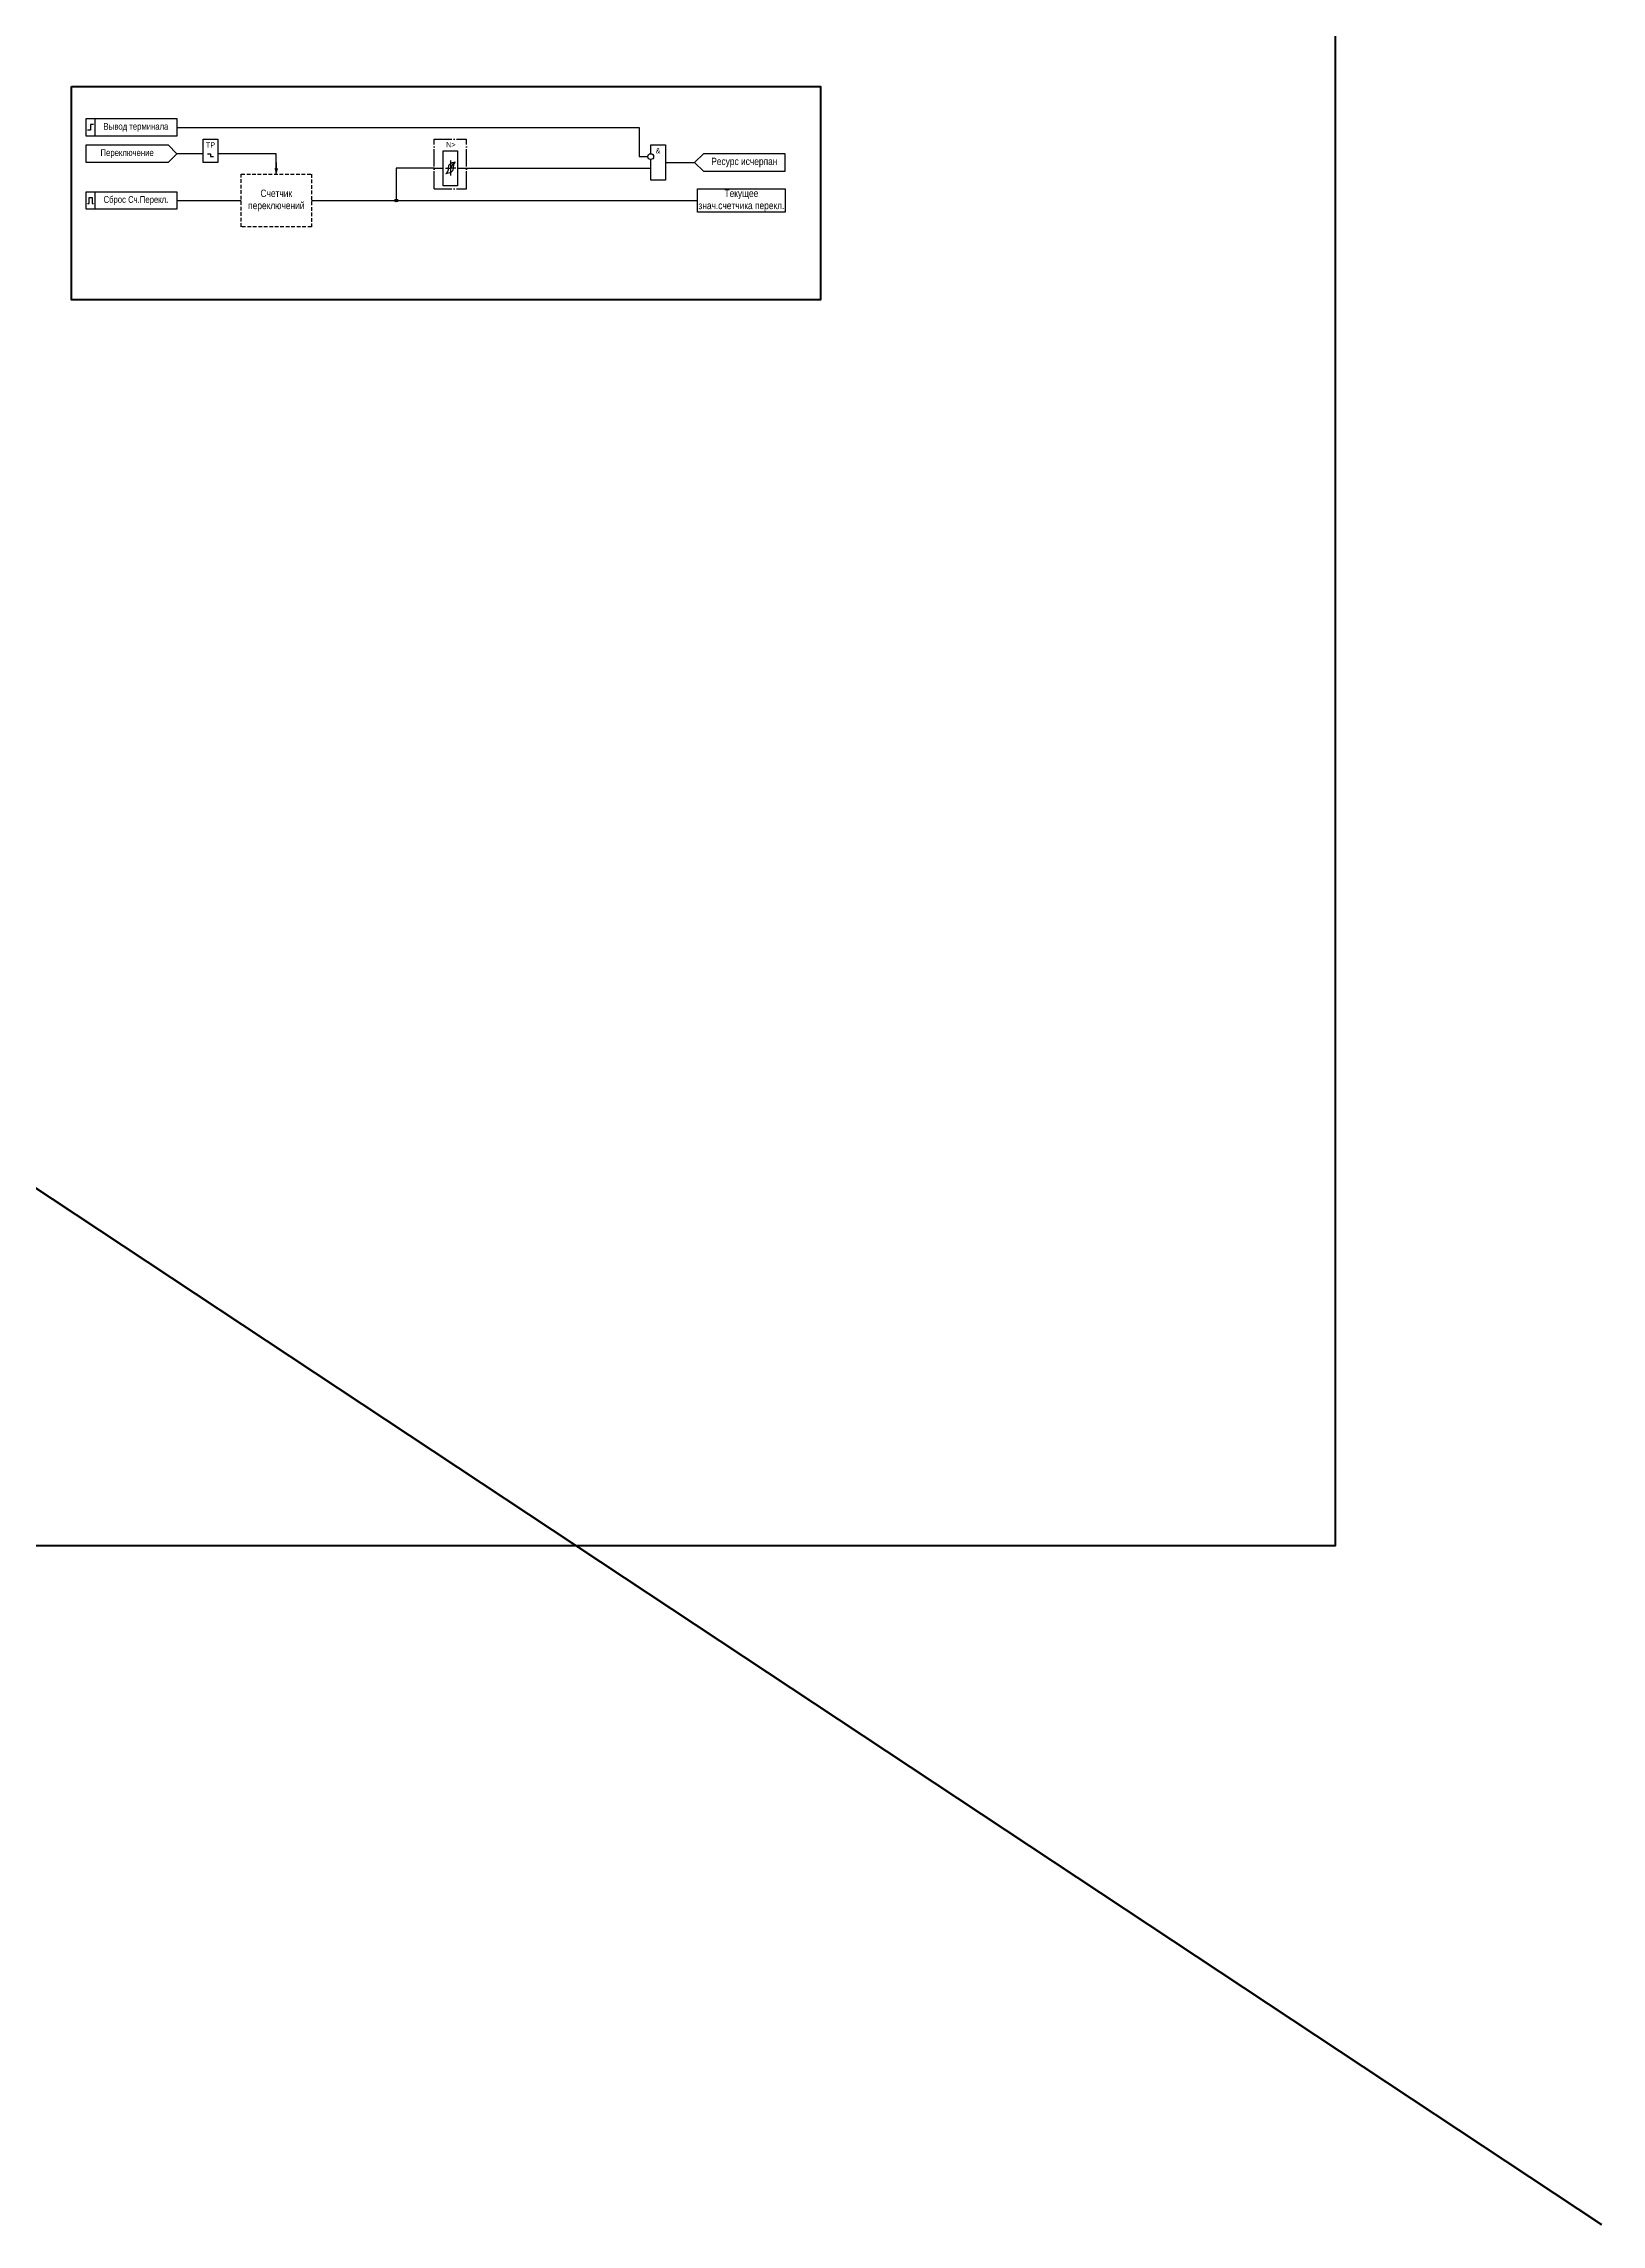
# Model space of a CAD drawing. Header units: millimetres. Extents: x -294 to 1760, y -2326 to 922.
# Drawn here: x 1227 to 1760, y -542 to 204 of the extents above; entities that cross this region are included whole.
import ezdxf
from ezdxf.enums import TextEntityAlignment as Align

# ---------------------------------------------------------------- set-up
doc = ezdxf.new("R2010")
doc.units = ezdxf.units.MM
doc.linetypes.add('ACAD_ISO04W100', pattern=[30, 24, -3, 0, -3])
doc.linetypes.add('штриховая2', pattern=[0.375, 0.25, -0.125])
for name, color, linetype in [('0 @ 1 (1)', 7, 'Continuous'), ('0 @ 1 (2)', 7, 'Continuous'), ('Основная', 7, 'Continuous')]:
    doc.layers.add(name, color=color, linetype=linetype)
doc.styles.add('1.8_Gost_RD', font='ARIALN.TTF', dxfattribs={"height": 1.8})
doc.styles.add('2.5_Gost_RD', font='ARIALN.TTF', dxfattribs={"height": 2.5})
doc.styles.add('Компонент', font='ARIALN.TTF', dxfattribs={"height": 3.5})

# ---------------------------------------------------------------- blocks, each defined once
blk = doc.blocks.new('*U1019')
at = {"ltscale": 0.25}
blk.add_line((0, 0), (3, 0), dxfattribs=at)
blk.add_lwpolyline([(2, 0, 1.3, 0, 0), (4, 0, 0, 0, 0)], format="xyseb", dxfattribs=at)
blk = doc.blocks.new('*U892')
at = {"layer": 'Основная', "linetype": 'ACAD_ISO04W100', "ltscale": 0.25}
for p, q in [((0, 0), (11, 0)), ((0, -17), (0, 0)), ((11, -17), (11, 0)), ((0, -17), (11, -17))]:
    blk.add_line(p, q, dxfattribs=at)
at = {"layer": 'Основная', "style": 'Компонент'}
blk.add_attdef('ОУ', text='', height=3.5, dxfattribs=at).set_placement((11, 0), align=Align.MIDDLE_CENTER)
blk = doc.blocks.new('Точка')
at = {"ltscale": 100}
h = blk.add_hatch(color=256, dxfattribs=at)
h.dxf.hatch_style = 1
edge = h.paths.add_edge_path()
edge.add_arc((0, 0), 0.5, 0, 360)
blk.add_circle((0, 0), 0.5, dxfattribs=at)

msp = doc.modelspace()

# ---------------------------------------------------------------- linework, layer by layer
at = {"ltscale": 100}
for p, q in [((1284.5, 165), (1285.5, 165)), ((1364, 155), (1364, 167)), ((1364, 167), (1369, 167)), ((1369, 167), (1369, 161)), ((1361, 161), (1364, 161)), ((1369, 161), (1369, 155)), ((1369, 155), (1364, 155))]:
    msp.add_line(p, q, dxfattribs=at)
at = {"color": 7, "ltscale": 100}
for p in [(1364.79, 161), (1368.42, 161)]:
    msp.add_line(p, (1366.6, 161), dxfattribs=at)
msp.add_line((1366.6, 163.72), (1366.6, 158.52))
at = {"color": 2, "lineweight": 106, "ltscale": 100}
msp.add_lwpolyline([(-294, 818), (1760, -542)], dxfattribs=at)
msp.add_lwpolyline([(-236, 710), (1669, 710), (1669, -310), (-236, -310)], close=True, dxfattribs=at)
at = {"color": 3, "lineweight": 106, "ltscale": 100}
msp.add_lwpolyline([(1237, 189), (1493, 189), (1493, 116), (1237, 116)], close=True, dxfattribs=at)
at = {"ltscale": 100}
for points in [[(1242, 178), (1245, 178), (1245, 172), (1242, 172)], [(1242, 178), (1273, 178), (1273, 172), (1242, 172)], [(1282, 171), (1287, 171), (1287, 163), (1282, 163)], [(1481, 160), (1481, 166), (1453, 166), (1450, 163), (1453, 160)], [(1242, 153), (1245, 153), (1245, 147), (1242, 147)], [(1242, 153), (1273, 153), (1273, 147), (1242, 147)], [(1451, 154), (1481, 154), (1481, 146), (1451, 146)]]:
    msp.add_lwpolyline(points, close=True, dxfattribs=at)
at = {"lineweight": 30, "ltscale": 100}
for points in [[(1244.5, 176), (1243.5, 176), (1243.5, 174), (1242.5, 174)], [(1242.5, 149), (1243, 149), (1243, 151), (1244, 151), (1244, 149), (1244.5, 149)]]:
    msp.add_lwpolyline(points, dxfattribs=at)
at = {"ltscale": 100}
for points in [[(1273, 175), (1431, 175), (1431, 165), (1434, 165)], [(1242, 169), (1270, 169), (1273, 166), (1270, 163), (1242, 163), (1242, 169)], [(1282, 166), (1273, 166)], [(1283.5, 166), (1284.5, 166)], [(1284.5, 166), (1284.5, 165)], [(1307, 159), (1307, 166), (1287, 166)], [(1435, 166), (1435, 169), (1440, 169), (1440, 157), (1435, 157), (1435, 164)], [(1361, 161), (1348, 161), (1348, 150)], [(1369, 161), (1435, 161)], [(1440, 163), (1450, 163)], [(1273, 150), (1295, 150)], [(1319, 150), (1451, 150)]]:
    msp.add_lwpolyline(points, dxfattribs=at)
at = {"linetype": 'штриховая2', "ltscale": 5}
msp.add_lwpolyline([(1319, 141), (1295, 141), (1295, 159), (1319, 159)], close=True, dxfattribs=at)
at = {"ltscale": 100}
msp.add_circle((1435, 165), 1, dxfattribs=at)
for points in [[(1365.8, 160.92), (1365.6, 160.13), (1365, 159.12)], [(1367.48, 160.92), (1367.25, 160.13), (1366.76, 159.67), (1365, 159.12)], [(1365.8, 160.92), (1365.95, 161.71), (1366.44, 162.54), (1368.2, 163.26)], [(1366.6, 161), (1367, 161.72), (1367.47, 162.6), (1368.2, 163.26)], [(1367.48, 160.92), (1367.6, 161.71), (1367.81, 162.54), (1368.2, 163.26)]]:
    msp.add_spline(points, degree=3)

# ---------------------------------------------------------------- block references
at = {"ltscale": 0.35, "rotation": 270}
msp.add_blockref('*U1019', (1307, 163), dxfattribs=at)
at = {"ltscale": 100}
msp.add_blockref('Точка', (1348, 150), dxfattribs=at)
at = {"layer": 'Основная', "ltscale": 0.25}
msp.add_blockref('*U892', (1361, 171), dxfattribs=at)

# ---------------------------------------------------------------- texts
at = {"color": 0, "ltscale": 100, "attachment_point": 5, "style": '2.5_Gost_RD'}
for s, insert, char_height, width in [('{\\C256;Вывод терминала}', (1259, 175), 2.3, 28), ('{\\C256;Счетчик переключений}', (1307, 150), 2.5, 24)]:
    msp.add_mtext(s, dxfattribs=dict(at, insert=insert, char_height=char_height, width=width))
at = {"ltscale": 100, "attachment_point": 5, "style": '2.5_Gost_RD'}
for s, insert, char_height, width in [('Переключение', (1256, 166), 2.3, 28), ('Ресурс исчерпан', (1467, 163), 2.5, 28), ('Текущее знач.счетчика перекл.', (1466, 150), 2.5, 30)]:
    msp.add_mtext(s, dxfattribs=dict(at, insert=insert, char_height=char_height, width=width))
at = {"color": 2, "ltscale": 100, "insert": (1259, 150), "char_height": 2.3, "width": 28, "attachment_point": 5, "style": '2.5_Gost_RD'}
msp.add_mtext('{\\C256;Сброс Сч.Перекл.}', dxfattribs=at)
at = {"layer": '0 @ 1 (1)', "ltscale": 100, "char_height": 1.8, "width": 5, "attachment_point": 5, "style": '2.5_Gost_RD'}
for s, insert in [('TP', (1284.5, 169)), ('&', (1437.5, 167))]:
    msp.add_mtext(s, dxfattribs=dict(at, insert=insert))
at = {"layer": '0 @ 1 (2)', "color": 7, "ltscale": 100, "insert": (1364, 170), "char_height": 1.8, "attachment_point": 1, "style": '1.8_Gost_RD'}
msp.add_mtext_dynamic_manual_height_columns('{\\W1.86398; }N>', width=11, gutter_width=17.5, heights=[0], dxfattribs=at)

doc.saveas('drawing.dxf')
